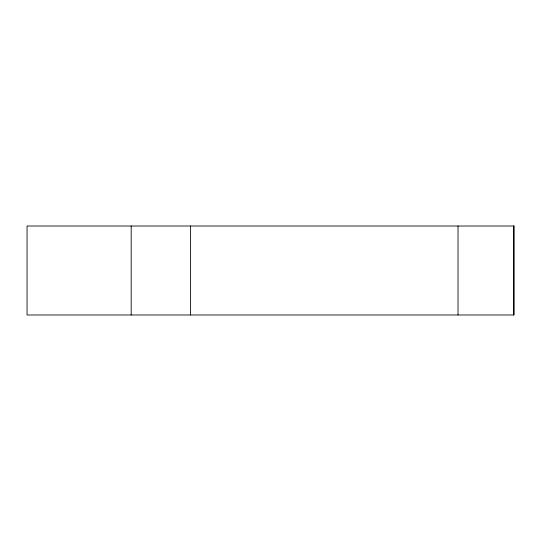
<?xml version="1.0" encoding="UTF-8"?>
<svg xmlns="http://www.w3.org/2000/svg" width="541" height="541" viewBox="0 0 541 541"><rect width="100%" height="100%" fill="white"/><g stroke="black" fill="none" stroke-linecap="round" stroke-linejoin="round"><path stroke-width="0.81" d="M513.794 226.01L513.794 314.99M458.024 226.01L458.024 314.99M190.574 226.01L190.574 314.99M131.192 226.01L131.192 314.99M513.95 226.01L27.05 226.01L27.05 314.99L513.95 314.99L513.95 226.01"/></g></svg>
